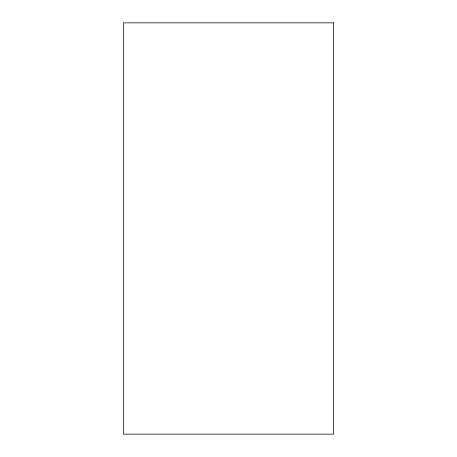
<?xml version="1.0" encoding="UTF-8"?>
<svg xmlns="http://www.w3.org/2000/svg" width="457" height="457" viewBox="0 0 457 457"><rect width="100%" height="100%" fill="white"/><g stroke="black" fill="none" stroke-linecap="round" stroke-linejoin="round"><path stroke-width="0.69" d="M333.61 22.85L123.39 22.85L123.39 434.15L333.61 434.15L333.61 22.85"/></g></svg>
